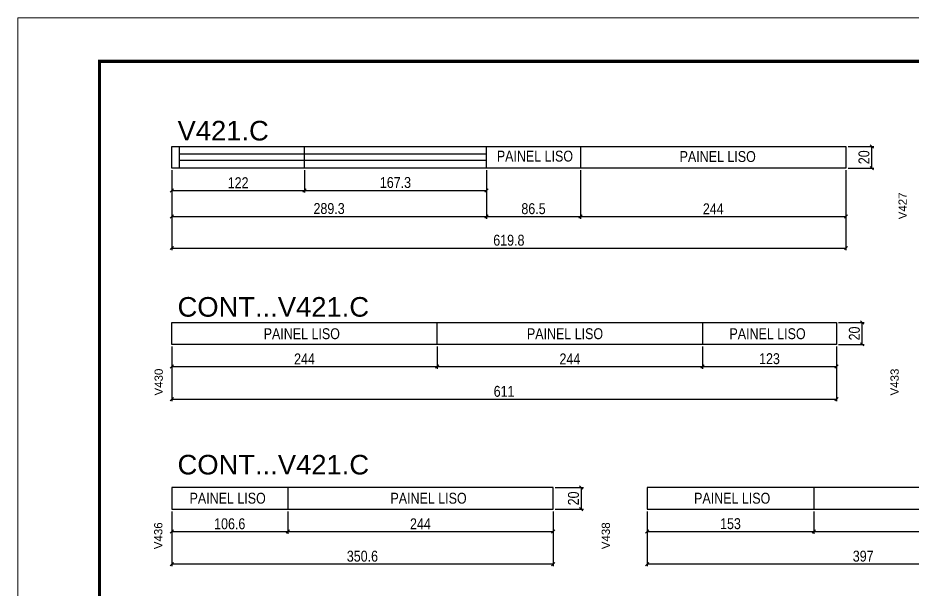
# Model space of a CAD drawing. Extents: x -3394 to 16474, y 3662 to 14397.
# Drawn here: x 4272 to 5094, y 11574 to 12099 of the extents above; entities that cross this region are included whole.
import ezdxf

# ---------------------------------------------------------------- set-up
doc = ezdxf.new("R2010")
doc.units = 0
doc.linetypes.add('DASHED', pattern=[0.75, 0.5, -0.25])
doc.layers.get('0').update_dxf_attribs({"linetype": 'CONTINUOUS'})
doc.layers.get('Defpoints').update_dxf_attribs({"linetype": 'CONTINUOUS'})
for name, color, linetype in [('COTA', 241, 'CONTINUOUS'), ('NOMENCLATURA', 7, 'CONTINUOUS'), ('Painéis', 200, 'CONTINUOUS'), ('SARR_2.2x7', 40, 'CONTINUOUS')]:
    doc.layers.add(name, color=color, linetype=linetype)
doc.layers.add('Folhas', color=255, linetype='CONTINUOUS', lineweight=9)
doc.layers.add('SARRAFO DE PRESSAO', color=251, linetype='DASHED', lineweight=9)
doc.styles.add('ARIAL', font='arial.ttf')
doc.styles.add('COTA TECNICA', font='techl___.ttf', dxfattribs={"height": 10})
doc.dimstyles.new('PAINEL', dxfattribs={"dimtxt": 10, "dimasz": 3, "dimexe": 3, "dimexo": 3, "dimgap": 3, "dimtad": 1, "dimdec": 1, "dimzin": 12, "dimdsep": 46, "dimtxsty": 'COTA TECNICA', "dimblk1": 'OBLIQUE', "dimblk2": 'OBLIQUE', "dimsah": 1, "dimcen": 0.9, "dimclrd": 4, "dimclre": 4, "dimclrt": 240, "dimadec": 1, "dimazin": 3, "dimtfac": 1, "dimtdec": 1, "dimtmove": 0, "dimatfit": 3, "dimfxl": 1, "dimtolj": 1, "dimtzin": 12, "dimarcsym": 0})

# ---------------------------------------------------------------- blocks, each defined once
blk = doc.blocks.new('9999999999')
at = {"layer": 'Folhas'}
blk.add_lwpolyline([(98138.98, 34190.21), (99623.98, 34190.21), (99623.98, 35240.21), (98138.98, 35240.21)], close=True, dxfattribs=at)
at = {"layer": 'Folhas', "color": 30, "const_width": 3}
blk.add_lwpolyline([(98213.98, 34230.21), (99583.98, 34230.21), (99583.98, 35200.21), (98213.98, 35200.21)], close=True, dxfattribs=at)
blk = doc.blocks.new('_Oblique')
at = {"color": 0, "linetype": 'ByBlock', "lineweight": -2}
blk.add_line((-0.5, -0.5), (0.5, 0.5), dxfattribs=at)
blk = doc.blocks.new('*D312')
at = {"layer": 'COTA', "color": 4, "linetype": 'Continuous', "lineweight": -2, "transparency": 16777216}
for p, q in [((4413.66, 11959.31), (4413.66, 11938.84)), ((4535.66, 11959.31), (4535.66, 11938.84)), ((4413.66, 11940.84), (4535.66, 11940.84))]:
    blk.add_line(p, q, dxfattribs=at)
at = {"layer": 'Defpoints', "color": 0, "linetype": 'Continuous', "transparency": 16777216}
for p in [(4413.66, 11961.31), (4535.66, 11961.31), (4535.66, 11940.84)]:
    blk.add_point(p, dxfattribs=at)
at = {"layer": 'COTA', "color": 4, "linetype": 'Continuous', "lineweight": -2, "transparency": 16777216, "xscale": 3, "yscale": 3, "zscale": 3, "rotation": 180}
blk.add_blockref('_Oblique', (4413.66, 11940.84), dxfattribs=at)
at = {"layer": 'COTA', "color": 4, "linetype": 'Continuous', "lineweight": -2, "transparency": 16777216, "xscale": 3, "yscale": 3, "zscale": 3}
blk.add_blockref('_Oblique', (4535.66, 11940.84), dxfattribs=at)
at = {"layer": 'COTA', "color": 240, "linetype": 'Continuous', "transparency": 16777216, "insert": (4474.66, 11947.9), "char_height": 10, "attachment_point": 5, "style": 'COTA TECNICA'}
blk.add_mtext('\\A1;122', dxfattribs=at)
blk = doc.blocks.new('*D313')
at = {"layer": 'COTA', "color": 4, "linetype": 'Continuous', "lineweight": -2, "transparency": 16777216}
for p, q in [((4789.46, 11959.31), (4789.46, 11914.86)), ((5033.46, 11959.31), (5033.46, 11914.86)), ((4789.46, 11916.86), (5033.46, 11916.86))]:
    blk.add_line(p, q, dxfattribs=at)
at = {"layer": 'Defpoints', "color": 0, "linetype": 'Continuous', "transparency": 16777216}
for p in [(4789.46, 11961.31), (5033.46, 11961.31), (5033.46, 11916.86)]:
    blk.add_point(p, dxfattribs=at)
at = {"layer": 'COTA', "color": 4, "linetype": 'Continuous', "lineweight": -2, "transparency": 16777216, "xscale": 3, "yscale": 3, "zscale": 3, "rotation": 180}
blk.add_blockref('_Oblique', (4789.46, 11916.86), dxfattribs=at)
at = {"layer": 'COTA', "color": 4, "linetype": 'Continuous', "lineweight": -2, "transparency": 16777216, "xscale": 3, "yscale": 3, "zscale": 3}
blk.add_blockref('_Oblique', (5033.46, 11916.86), dxfattribs=at)
at = {"layer": 'COTA', "color": 240, "linetype": 'Continuous', "transparency": 16777216, "insert": (4911.46, 11923.94), "char_height": 10, "attachment_point": 5, "style": 'COTA TECNICA'}
blk.add_mtext('\\A1;244', dxfattribs=at)
blk = doc.blocks.new('*D314')
at = {"layer": 'COTA', "color": 4, "linetype": 'Continuous', "lineweight": -2, "transparency": 16777216}
for p, q in [((5035.46, 11981.31), (5059.14, 11981.31)), ((5057.14, 11961.31), (5057.14, 11981.31)), ((5035.46, 11961.31), (5059.14, 11961.31))]:
    blk.add_line(p, q, dxfattribs=at)
at = {"layer": 'Defpoints', "color": 0, "linetype": 'Continuous', "transparency": 16777216}
for p in [(5033.46, 11981.31), (5057.14, 11981.31), (5033.46, 11961.31)]:
    blk.add_point(p, dxfattribs=at)
at = {"layer": 'COTA', "color": 4, "linetype": 'Continuous', "lineweight": -2, "transparency": 16777216, "xscale": 3, "yscale": 3, "zscale": 3}
for p, rotation in [((5057.14, 11981.31), 90), ((5057.14, 11961.31), 270)]:
    blk.add_blockref('_Oblique', p, dxfattribs=dict(at, rotation=rotation))
at = {"layer": 'COTA', "color": 240, "linetype": 'Continuous', "transparency": 16777216, "insert": (5050.04, 11971.31), "char_height": 10, "attachment_point": 5, "rotation": 90, "style": 'COTA TECNICA'}
blk.add_mtext('\\A1;20', dxfattribs=at)
blk = doc.blocks.new('*D315')
at = {"layer": 'COTA', "color": 4, "linetype": 'Continuous', "lineweight": -2, "transparency": 16777216}
for p, q in [((4702.96, 11959.31), (4702.96, 11914.86)), ((4789.46, 11959.31), (4789.46, 11914.86)), ((4702.96, 11916.86), (4789.46, 11916.86))]:
    blk.add_line(p, q, dxfattribs=at)
at = {"layer": 'Defpoints', "color": 0, "linetype": 'Continuous', "transparency": 16777216}
for p in [(4702.96, 11961.31), (4789.46, 11961.31), (4789.46, 11916.86)]:
    blk.add_point(p, dxfattribs=at)
at = {"layer": 'COTA', "color": 4, "linetype": 'Continuous', "lineweight": -2, "transparency": 16777216, "xscale": 3, "yscale": 3, "zscale": 3, "rotation": 180}
blk.add_blockref('_Oblique', (4702.96, 11916.86), dxfattribs=at)
at = {"layer": 'COTA', "color": 4, "linetype": 'Continuous', "lineweight": -2, "transparency": 16777216, "xscale": 3, "yscale": 3, "zscale": 3}
blk.add_blockref('_Oblique', (4789.46, 11916.86), dxfattribs=at)
at = {"layer": 'COTA', "color": 240, "linetype": 'Continuous', "transparency": 16777216, "insert": (4746.21, 11924), "char_height": 10, "attachment_point": 5, "style": 'COTA TECNICA'}
blk.add_mtext('\\A1;86.5', dxfattribs=at)
blk = doc.blocks.new('*D316')
at = {"layer": 'COTA', "color": 4, "linetype": 'Continuous', "lineweight": -2, "transparency": 16777216}
for p, q in [((4413.66, 11959.31), (4413.66, 11885.88)), ((5033.46, 11959.31), (5033.46, 11885.88)), ((4413.66, 11887.88), (5033.46, 11887.88))]:
    blk.add_line(p, q, dxfattribs=at)
at = {"layer": 'Defpoints', "color": 0, "linetype": 'Continuous', "transparency": 16777216}
for p in [(4413.66, 11961.31), (5033.46, 11961.31), (5033.46, 11887.88)]:
    blk.add_point(p, dxfattribs=at)
at = {"layer": 'COTA', "color": 4, "linetype": 'Continuous', "lineweight": -2, "transparency": 16777216, "xscale": 3, "yscale": 3, "zscale": 3, "rotation": 180}
blk.add_blockref('_Oblique', (4413.66, 11887.88), dxfattribs=at)
at = {"layer": 'COTA', "color": 4, "linetype": 'Continuous', "lineweight": -2, "transparency": 16777216, "xscale": 3, "yscale": 3, "zscale": 3}
blk.add_blockref('_Oblique', (5033.46, 11887.88), dxfattribs=at)
at = {"layer": 'COTA', "color": 240, "linetype": 'Continuous', "transparency": 16777216, "insert": (4723.56, 11895.01), "char_height": 10, "attachment_point": 5, "style": 'COTA TECNICA'}
blk.add_mtext('\\A1;619.8', dxfattribs=at)
blk = doc.blocks.new('*D319')
at = {"layer": 'COTA', "color": 4, "linetype": 'Continuous', "lineweight": -2, "transparency": 16777216}
for p, q in [((4535.66, 11959.31), (4535.66, 11938.84)), ((4702.96, 11959.31), (4702.96, 11938.84)), ((4535.66, 11940.84), (4702.96, 11940.84))]:
    blk.add_line(p, q, dxfattribs=at)
at = {"layer": 'Defpoints', "color": 0, "linetype": 'Continuous', "transparency": 16777216}
for p in [(4535.66, 11961.31), (4702.96, 11961.31), (4702.96, 11940.84)]:
    blk.add_point(p, dxfattribs=at)
at = {"layer": 'COTA', "color": 4, "linetype": 'Continuous', "lineweight": -2, "transparency": 16777216, "xscale": 3, "yscale": 3, "zscale": 3, "rotation": 180}
blk.add_blockref('_Oblique', (4535.66, 11940.84), dxfattribs=at)
at = {"layer": 'COTA', "color": 4, "linetype": 'Continuous', "lineweight": -2, "transparency": 16777216, "xscale": 3, "yscale": 3, "zscale": 3}
blk.add_blockref('_Oblique', (4702.96, 11940.84), dxfattribs=at)
at = {"layer": 'COTA', "color": 240, "linetype": 'Continuous', "transparency": 16777216, "insert": (4619.31, 11948.06), "char_height": 10, "attachment_point": 5, "style": 'COTA TECNICA'}
blk.add_mtext('\\A1;167.3', dxfattribs=at)
blk = doc.blocks.new('*D320')
at = {"layer": 'COTA', "color": 4, "linetype": 'Continuous', "lineweight": -2, "transparency": 16777216}
for p, q in [((4413.66, 11959.31), (4413.66, 11914.86)), ((4702.96, 11959.31), (4702.96, 11914.86)), ((4413.66, 11916.86), (4702.96, 11916.86))]:
    blk.add_line(p, q, dxfattribs=at)
at = {"layer": 'Defpoints', "color": 0, "linetype": 'Continuous', "transparency": 16777216}
for p in [(4413.66, 11961.31), (4702.96, 11961.31), (4702.96, 11916.86)]:
    blk.add_point(p, dxfattribs=at)
at = {"layer": 'COTA', "color": 4, "linetype": 'Continuous', "lineweight": -2, "transparency": 16777216, "xscale": 3, "yscale": 3, "zscale": 3, "rotation": 180}
blk.add_blockref('_Oblique', (4413.66, 11916.86), dxfattribs=at)
at = {"layer": 'COTA', "color": 4, "linetype": 'Continuous', "lineweight": -2, "transparency": 16777216, "xscale": 3, "yscale": 3, "zscale": 3}
blk.add_blockref('_Oblique', (4702.96, 11916.86), dxfattribs=at)
at = {"layer": 'COTA', "color": 240, "linetype": 'Continuous', "transparency": 16777216, "insert": (4558.31, 11924.11), "char_height": 10, "attachment_point": 5, "style": 'COTA TECNICA'}
blk.add_mtext('\\A1;289.3', dxfattribs=at)
blk = doc.blocks.new('*D323')
at = {"layer": 'COTA', "color": 4, "linetype": 'Continuous', "lineweight": -2, "transparency": 16777216}
for p, q in [((4413.66, 11797.36), (4413.66, 11776.89)), ((4657.66, 11797.36), (4657.66, 11776.89)), ((4413.66, 11778.89), (4657.66, 11778.89))]:
    blk.add_line(p, q, dxfattribs=at)
at = {"layer": 'Defpoints', "color": 0, "linetype": 'Continuous', "transparency": 16777216}
for p in [(4413.66, 11799.36), (4657.66, 11799.36), (4657.66, 11778.89)]:
    blk.add_point(p, dxfattribs=at)
at = {"layer": 'COTA', "color": 4, "linetype": 'Continuous', "lineweight": -2, "transparency": 16777216, "xscale": 3, "yscale": 3, "zscale": 3, "rotation": 180}
blk.add_blockref('_Oblique', (4413.66, 11778.89), dxfattribs=at)
at = {"layer": 'COTA', "color": 4, "linetype": 'Continuous', "lineweight": -2, "transparency": 16777216, "xscale": 3, "yscale": 3, "zscale": 3}
blk.add_blockref('_Oblique', (4657.66, 11778.89), dxfattribs=at)
at = {"layer": 'COTA', "color": 240, "linetype": 'Continuous', "transparency": 16777216, "insert": (4535.66, 11785.96), "char_height": 10, "attachment_point": 5, "style": 'COTA TECNICA'}
blk.add_mtext('\\A1;244', dxfattribs=at)
blk = doc.blocks.new('*D324')
at = {"layer": 'COTA', "color": 4, "linetype": 'Continuous', "lineweight": -2, "transparency": 16777216}
for p, q in [((4901.66, 11797.36), (4901.66, 11776.89)), ((5024.66, 11797.36), (5024.66, 11776.89)), ((4901.66, 11778.89), (5024.66, 11778.89))]:
    blk.add_line(p, q, dxfattribs=at)
at = {"layer": 'Defpoints', "color": 0, "linetype": 'Continuous', "transparency": 16777216}
for p in [(4901.66, 11799.36), (5024.66, 11799.36), (5024.66, 11778.89)]:
    blk.add_point(p, dxfattribs=at)
at = {"layer": 'COTA', "color": 4, "linetype": 'Continuous', "lineweight": -2, "transparency": 16777216, "xscale": 3, "yscale": 3, "zscale": 3, "rotation": 180}
blk.add_blockref('_Oblique', (4901.66, 11778.89), dxfattribs=at)
at = {"layer": 'COTA', "color": 4, "linetype": 'Continuous', "lineweight": -2, "transparency": 16777216, "xscale": 3, "yscale": 3, "zscale": 3}
blk.add_blockref('_Oblique', (5024.66, 11778.89), dxfattribs=at)
at = {"layer": 'COTA', "color": 240, "linetype": 'Continuous', "transparency": 16777216, "insert": (4963.16, 11786.11), "char_height": 10, "attachment_point": 5, "style": 'COTA TECNICA'}
blk.add_mtext('\\A1;123', dxfattribs=at)
blk = doc.blocks.new('*D325')
at = {"layer": 'COTA', "color": 4, "linetype": 'Continuous', "lineweight": -2, "transparency": 16777216}
for p, q in [((5026.66, 11819.36), (5050.34, 11819.36)), ((5048.34, 11799.36), (5048.34, 11819.36)), ((5026.66, 11799.36), (5050.34, 11799.36))]:
    blk.add_line(p, q, dxfattribs=at)
at = {"layer": 'Defpoints', "color": 0, "linetype": 'Continuous', "transparency": 16777216}
for p in [(5024.66, 11819.36), (5048.34, 11819.36), (5024.66, 11799.36)]:
    blk.add_point(p, dxfattribs=at)
at = {"layer": 'COTA', "color": 4, "linetype": 'Continuous', "lineweight": -2, "transparency": 16777216, "xscale": 3, "yscale": 3, "zscale": 3}
for p, rotation in [((5048.34, 11819.36), 90), ((5048.34, 11799.36), 270)]:
    blk.add_blockref('_Oblique', p, dxfattribs=dict(at, rotation=rotation))
at = {"layer": 'COTA', "color": 240, "linetype": 'Continuous', "transparency": 16777216, "insert": (5041.24, 11809.36), "char_height": 10, "attachment_point": 5, "rotation": 90, "style": 'COTA TECNICA'}
blk.add_mtext('\\A1;20', dxfattribs=at)
blk = doc.blocks.new('*D326')
at = {"layer": 'COTA', "color": 4, "linetype": 'Continuous', "lineweight": -2, "transparency": 16777216}
for p, q in [((4657.66, 11797.36), (4657.66, 11776.89)), ((4901.66, 11797.36), (4901.66, 11776.89)), ((4657.66, 11778.89), (4901.66, 11778.89))]:
    blk.add_line(p, q, dxfattribs=at)
at = {"layer": 'Defpoints', "color": 0, "linetype": 'Continuous', "transparency": 16777216}
for p in [(4657.66, 11799.36), (4901.66, 11799.36), (4901.66, 11778.89)]:
    blk.add_point(p, dxfattribs=at)
at = {"layer": 'COTA', "color": 4, "linetype": 'Continuous', "lineweight": -2, "transparency": 16777216, "xscale": 3, "yscale": 3, "zscale": 3, "rotation": 180}
blk.add_blockref('_Oblique', (4657.66, 11778.89), dxfattribs=at)
at = {"layer": 'COTA', "color": 4, "linetype": 'Continuous', "lineweight": -2, "transparency": 16777216, "xscale": 3, "yscale": 3, "zscale": 3}
blk.add_blockref('_Oblique', (4901.66, 11778.89), dxfattribs=at)
at = {"layer": 'COTA', "color": 240, "linetype": 'Continuous', "transparency": 16777216, "insert": (4779.66, 11785.96), "char_height": 10, "attachment_point": 5, "style": 'COTA TECNICA'}
blk.add_mtext('\\A1;244', dxfattribs=at)
blk = doc.blocks.new('*D327')
at = {"layer": 'COTA', "color": 4, "linetype": 'Continuous', "lineweight": -2, "transparency": 16777216}
for p, q in [((4413.66, 11797.36), (4413.66, 11746.99)), ((5024.66, 11797.36), (5024.66, 11746.99)), ((4413.66, 11748.99), (5024.66, 11748.99))]:
    blk.add_line(p, q, dxfattribs=at)
at = {"layer": 'Defpoints', "color": 0, "linetype": 'Continuous', "transparency": 16777216}
for p in [(4413.66, 11799.36), (5024.66, 11799.36), (5024.66, 11748.99)]:
    blk.add_point(p, dxfattribs=at)
at = {"layer": 'COTA', "color": 4, "linetype": 'Continuous', "lineweight": -2, "transparency": 16777216, "xscale": 3, "yscale": 3, "zscale": 3, "rotation": 180}
blk.add_blockref('_Oblique', (4413.66, 11748.99), dxfattribs=at)
at = {"layer": 'COTA', "color": 4, "linetype": 'Continuous', "lineweight": -2, "transparency": 16777216, "xscale": 3, "yscale": 3, "zscale": 3}
blk.add_blockref('_Oblique', (5024.66, 11748.99), dxfattribs=at)
at = {"layer": 'COTA', "color": 240, "linetype": 'Continuous', "transparency": 16777216, "insert": (4719.16, 11756.1), "char_height": 10, "attachment_point": 5, "style": 'COTA TECNICA'}
blk.add_mtext('\\A1;611', dxfattribs=at)
blk = doc.blocks.new('*D334')
at = {"layer": 'COTA', "color": 4, "linetype": 'Continuous', "lineweight": -2, "transparency": 16777216}
for p, q in [((4766.22, 11667.76), (4792.09, 11667.76)), ((4790.09, 11667.76), (4790.09, 11647.76)), ((4766.22, 11647.76), (4792.09, 11647.76))]:
    blk.add_line(p, q, dxfattribs=at)
at = {"layer": 'Defpoints', "color": 0, "linetype": 'Continuous', "transparency": 16777216}
for p in [(4764.22, 11667.76), (4764.22, 11647.76), (4790.09, 11647.76)]:
    blk.add_point(p, dxfattribs=at)
at = {"layer": 'COTA', "color": 4, "linetype": 'Continuous', "lineweight": -2, "transparency": 16777216, "xscale": 3, "yscale": 3, "zscale": 3}
for p, rotation in [((4790.09, 11667.76), 90), ((4790.09, 11647.76), 270)]:
    blk.add_blockref('_Oblique', p, dxfattribs=dict(at, rotation=rotation))
at = {"layer": 'COTA', "color": 240, "linetype": 'Continuous', "transparency": 16777216, "insert": (4782.99, 11657.76), "char_height": 10, "attachment_point": 5, "rotation": 90, "style": 'COTA TECNICA'}
blk.add_mtext('\\A1;20', dxfattribs=at)
blk = doc.blocks.new('*D335')
at = {"layer": 'COTA', "color": 4, "linetype": 'Continuous', "lineweight": -2, "transparency": 16777216}
for p, q in [((4413.66, 11645.76), (4413.66, 11595.39)), ((4764.22, 11645.76), (4764.22, 11595.39)), ((4764.22, 11597.39), (4413.66, 11597.39))]:
    blk.add_line(p, q, dxfattribs=at)
at = {"layer": 'Defpoints', "color": 0, "linetype": 'Continuous', "transparency": 16777216}
for p in [(4413.66, 11647.76), (4764.22, 11647.76), (4413.66, 11597.39)]:
    blk.add_point(p, dxfattribs=at)
at = {"layer": 'COTA', "color": 4, "linetype": 'Continuous', "lineweight": -2, "transparency": 16777216, "xscale": 3, "yscale": 3, "zscale": 3, "rotation": 180}
blk.add_blockref('_Oblique', (4413.66, 11597.39), dxfattribs=at)
at = {"layer": 'COTA', "color": 4, "linetype": 'Continuous', "lineweight": -2, "transparency": 16777216, "xscale": 3, "yscale": 3, "zscale": 3}
blk.add_blockref('_Oblique', (4764.22, 11597.39), dxfattribs=at)
at = {"layer": 'COTA', "color": 240, "linetype": 'Continuous', "transparency": 16777216, "insert": (4588.94, 11604.61), "char_height": 10, "attachment_point": 5, "style": 'COTA TECNICA'}
blk.add_mtext('\\A1;350.6', dxfattribs=at)
blk = doc.blocks.new('*D332')
at = {"layer": 'COTA', "color": 4, "linetype": 'Continuous', "lineweight": -2, "transparency": 16777216}
for p, q in [((4413.66, 11645.76), (4413.66, 11625.29)), ((4520.26, 11645.76), (4520.26, 11625.29)), ((4413.66, 11627.29), (4520.26, 11627.29))]:
    blk.add_line(p, q, dxfattribs=at)
at = {"layer": 'Defpoints', "color": 0, "linetype": 'Continuous', "transparency": 16777216}
for p in [(4413.66, 11647.76), (4520.26, 11647.76), (4520.26, 11627.29)]:
    blk.add_point(p, dxfattribs=at)
at = {"layer": 'COTA', "color": 4, "linetype": 'Continuous', "lineweight": -2, "transparency": 16777216, "xscale": 3, "yscale": 3, "zscale": 3, "rotation": 180}
blk.add_blockref('_Oblique', (4413.66, 11627.29), dxfattribs=at)
at = {"layer": 'COTA', "color": 4, "linetype": 'Continuous', "lineweight": -2, "transparency": 16777216, "xscale": 3, "yscale": 3, "zscale": 3}
blk.add_blockref('_Oblique', (4520.26, 11627.29), dxfattribs=at)
at = {"layer": 'COTA', "color": 240, "linetype": 'Continuous', "transparency": 16777216, "insert": (4466.96, 11634.39), "char_height": 10, "attachment_point": 5, "style": 'COTA TECNICA'}
blk.add_mtext('\\A1;106.6', dxfattribs=at)
blk = doc.blocks.new('*D333')
at = {"layer": 'COTA', "color": 4, "linetype": 'Continuous', "lineweight": -2, "transparency": 16777216}
for p, q in [((4520.26, 11645.76), (4520.26, 11625.29)), ((4764.22, 11645.76), (4764.22, 11625.29)), ((4520.26, 11627.29), (4764.22, 11627.29))]:
    blk.add_line(p, q, dxfattribs=at)
at = {"layer": 'Defpoints', "color": 0, "linetype": 'Continuous', "transparency": 16777216}
for p in [(4520.26, 11647.76), (4764.22, 11647.76), (4764.22, 11627.29)]:
    blk.add_point(p, dxfattribs=at)
at = {"layer": 'COTA', "color": 4, "linetype": 'Continuous', "lineweight": -2, "transparency": 16777216, "xscale": 3, "yscale": 3, "zscale": 3, "rotation": 180}
blk.add_blockref('_Oblique', (4520.26, 11627.29), dxfattribs=at)
at = {"layer": 'COTA', "color": 4, "linetype": 'Continuous', "lineweight": -2, "transparency": 16777216, "xscale": 3, "yscale": 3, "zscale": 3}
blk.add_blockref('_Oblique', (4764.22, 11627.29), dxfattribs=at)
at = {"layer": 'COTA', "color": 240, "linetype": 'Continuous', "transparency": 16777216, "insert": (4642.24, 11634.36), "char_height": 10, "attachment_point": 5, "style": 'COTA TECNICA'}
blk.add_mtext('\\A1;244', dxfattribs=at)
blk = doc.blocks.new('*D337')
at = {"layer": 'COTA', "color": 4, "linetype": 'Continuous', "lineweight": -2, "transparency": 16777216}
for p, q in [((4850.81, 11645.76), (4850.81, 11595.39)), ((5247.78, 11645.76), (5247.78, 11595.39)), ((5247.78, 11597.39), (4850.81, 11597.39))]:
    blk.add_line(p, q, dxfattribs=at)
at = {"layer": 'Defpoints', "color": 0, "linetype": 'Continuous', "transparency": 16777216}
for p in [(4850.81, 11647.76), (5247.78, 11647.76), (4850.81, 11597.39)]:
    blk.add_point(p, dxfattribs=at)
at = {"layer": 'COTA', "color": 4, "linetype": 'Continuous', "lineweight": -2, "transparency": 16777216, "xscale": 3, "yscale": 3, "zscale": 3, "rotation": 180}
blk.add_blockref('_Oblique', (4850.81, 11597.39), dxfattribs=at)
at = {"layer": 'COTA', "color": 4, "linetype": 'Continuous', "lineweight": -2, "transparency": 16777216, "xscale": 3, "yscale": 3, "zscale": 3}
blk.add_blockref('_Oblique', (5247.78, 11597.39), dxfattribs=at)
at = {"layer": 'COTA', "color": 240, "linetype": 'Continuous', "transparency": 16777216, "insert": (5049.3, 11604.64), "char_height": 10, "attachment_point": 5, "style": 'COTA TECNICA'}
blk.add_mtext('\\A1;397', dxfattribs=at)
blk = doc.blocks.new('*D338')
at = {"layer": 'COTA', "color": 4, "linetype": 'Continuous', "lineweight": -2, "transparency": 16777216}
for p, q in [((4850.81, 11645.76), (4850.81, 11625.29)), ((5003.81, 11645.76), (5003.81, 11625.29)), ((4850.81, 11627.29), (5003.81, 11627.29))]:
    blk.add_line(p, q, dxfattribs=at)
at = {"layer": 'Defpoints', "color": 0, "linetype": 'Continuous', "transparency": 16777216}
for p in [(4850.81, 11647.76), (5003.81, 11647.76), (5003.81, 11627.29)]:
    blk.add_point(p, dxfattribs=at)
at = {"layer": 'COTA', "color": 4, "linetype": 'Continuous', "lineweight": -2, "transparency": 16777216, "xscale": 3, "yscale": 3, "zscale": 3, "rotation": 180}
blk.add_blockref('_Oblique', (4850.81, 11627.29), dxfattribs=at)
at = {"layer": 'COTA', "color": 4, "linetype": 'Continuous', "lineweight": -2, "transparency": 16777216, "xscale": 3, "yscale": 3, "zscale": 3}
blk.add_blockref('_Oblique', (5003.81, 11627.29), dxfattribs=at)
at = {"layer": 'COTA', "color": 240, "linetype": 'Continuous', "transparency": 16777216, "insert": (4927.31, 11634.5), "char_height": 10, "attachment_point": 5, "style": 'COTA TECNICA'}
blk.add_mtext('\\A1;153', dxfattribs=at)
blk = doc.blocks.new('*D339')
at = {"layer": 'COTA', "color": 4, "linetype": 'Continuous', "lineweight": -2, "transparency": 16777216}
for p, q in [((5003.81, 11645.76), (5003.81, 11625.29)), ((5247.78, 11645.76), (5247.78, 11625.29)), ((5003.81, 11627.29), (5247.78, 11627.29))]:
    blk.add_line(p, q, dxfattribs=at)
at = {"layer": 'Defpoints', "color": 0, "linetype": 'Continuous', "transparency": 16777216}
for p in [(5003.81, 11647.76), (5247.78, 11647.76), (5247.78, 11627.29)]:
    blk.add_point(p, dxfattribs=at)
at = {"layer": 'COTA', "color": 4, "linetype": 'Continuous', "lineweight": -2, "transparency": 16777216, "xscale": 3, "yscale": 3, "zscale": 3, "rotation": 180}
blk.add_blockref('_Oblique', (5003.81, 11627.29), dxfattribs=at)
at = {"layer": 'COTA', "color": 4, "linetype": 'Continuous', "lineweight": -2, "transparency": 16777216, "xscale": 3, "yscale": 3, "zscale": 3}
blk.add_blockref('_Oblique', (5247.78, 11627.29), dxfattribs=at)
at = {"layer": 'COTA', "color": 240, "linetype": 'Continuous', "transparency": 16777216, "insert": (5125.8, 11634.36), "char_height": 10, "attachment_point": 5, "style": 'COTA TECNICA'}
blk.add_mtext('\\A1;244', dxfattribs=at)

msp = doc.modelspace()

# ---------------------------------------------------------------- linework, layer by layer
at = {"layer": 'Painéis', "linetype": 'Continuous'}
for p, q in [((4413.66, 11981.31), (5033.46, 11981.31)), ((4413.66, 11961.31), (4413.66, 11981.31)), ((4535.66, 11961.31), (4535.66, 11981.31)), ((4702.96, 11961.31), (4702.96, 11981.31)), ((4789.46, 11981.31), (4789.46, 11961.31)), ((4789.46, 11981.31), (4789.46, 11961.31)), ((5033.46, 11981.31), (5033.46, 11961.31)), ((5033.46, 11961.31), (4413.66, 11961.31)), ((4413.66, 11819.36), (5024.66, 11819.36)), ((4413.66, 11799.36), (4413.66, 11819.36)), ((4657.66, 11799.36), (4657.66, 11819.36)), ((4901.66, 11819.36), (4901.66, 11799.36)), ((4901.66, 11819.36), (4901.66, 11799.36)), ((5024.66, 11819.36), (5024.66, 11799.36)), ((5024.66, 11799.36), (4413.66, 11799.36)), ((4764.22, 11667.76), (4413.66, 11667.76)), ((4413.66, 11667.76), (4413.66, 11647.76)), ((4520.26, 11667.76), (4520.26, 11647.76)), ((4764.22, 11647.76), (4764.22, 11667.76)), ((5247.78, 11667.76), (4850.81, 11667.76)), ((4850.81, 11667.76), (4850.81, 11647.76)), ((5003.81, 11667.76), (5003.81, 11647.76)), ((4413.66, 11647.76), (4764.22, 11647.76)), ((4850.81, 11647.76), (5247.78, 11647.76))]:
    msp.add_line(p, q, dxfattribs=at)
at = {"layer": 'SARR_2.2x7', "ltscale": 25}
for p, q in [((4420.66, 11961.31), (4420.66, 11981.31)), ((4420.66, 11974.31), (4702.96, 11974.31)), ((4702.96, 11968.31), (4420.66, 11968.31))]:
    msp.add_line(p, q, dxfattribs=at)

# ---------------------------------------------------------------- block references
at = {"layer": 'SARRAFO DE PRESSAO', "color": 6, "linetype": 'ByBlock'}
msp.add_blockref('9999999999', (-93866.77, -23140.8), dxfattribs=at)

# ---------------------------------------------------------------- texts
at = {"layer": 'COTA', "color": 240, "linetype": 'Continuous', "char_height": 10, "attachment_point": 5, "style": 'COTA TECNICA'}
for insert in [(4747.53, 11972.3), (4915.54, 11971.89), (4533.22, 11809.05), (4775.17, 11809.05), (4961.37, 11809.05), (4465.06, 11657.88), (4649.73, 11657.88), (4928.86, 11657.88)]:
    msp.add_mtext('\\A1;PAINEL LISO', dxfattribs=dict(at, insert=insert))
at = {"layer": 'NOMENCLATURA', "linetype": 'Continuous', "style": 'ARIAL'}
for s, p in [('V421.C', (4419.01, 11986.75)), ('CONT...V421.C', (4419.01, 11824.8)), ('CONT...V421.C', (4419.01, 11679.77))]:
    msp.add_text(s, height=18, dxfattribs=at).set_placement(p)
for s, p in [('V427', (5089.33, 11914.29)), ('V430', (4405.42, 11752.35)), ('V433', (5081.95, 11752.35)), ('V436', (4405.03, 11611.08)), ('V438', (4816.45, 11611.08))]:
    msp.add_text(s, height=7.567, rotation=90, dxfattribs=at).set_placement(p)

# ---------------------------------------------------------------- dimensions: what is measured, and where the dimension line sits
at = {"layer": 'COTA', "linetype": 'Continuous'}
for base, p1, p2, picture, middle in [((5057.14, 11981.31), (5033.46, 11961.31), (5033.46, 11981.31), '*D314', (5050.04, 11971.31)), ((5048.34, 11819.36), (5024.66, 11799.36), (5024.66, 11819.36), '*D325', (5041.24, 11809.36)), ((4790.09, 11647.76), (4764.22, 11667.76), (4764.22, 11647.76), '*D334', (4782.99, 11657.76))]:
    dim = msp.add_linear_dim(base=base, p1=p1, p2=p2, angle=90, dimstyle='PAINEL', override={"dimexe": 2, "dimexo": 2, "dimgap": 2, "dimadec": 8, "dimtix": 1, "dimatfit": 2, "dimldrblk": 'Oblique'}, dxfattribs=at)
    dim.commit()
    dim.dimension.update_dxf_attribs({"geometry": picture, "text_midpoint": middle})
for base, p1, p2, override, picture, middle in [((4535.66, 11940.84), (4413.66, 11961.31), (4535.66, 11961.31), {"dimexe": 2, "dimexo": 2, "dimgap": 2, "dimadec": 8, "dimtix": 1, "dimatfit": 2, "dimldrblk": 'Oblique'}, '*D312', (4474.66, 11947.9)), ((5033.46, 11887.88), (4413.66, 11961.31), (5033.46, 11961.31), {"dimexe": 2, "dimexo": 2, "dimgap": 2, "dimadec": 8, "dimtix": 1, "dimatfit": 2, "dimldrblk": 'Oblique'}, '*D316', (4723.56, 11895.01)), ((4702.96, 11916.86), (4413.66, 11961.31), (4702.96, 11961.31), {"dimexe": 2, "dimexo": 2, "dimgap": 2, "dimadec": 8, "dimtix": 1, "dimatfit": 2, "dimldrblk": 'Oblique'}, '*D320', (4558.31, 11924.11)), ((4702.96, 11940.84), (4535.66, 11961.31), (4702.96, 11961.31), {"dimexe": 2, "dimexo": 2, "dimgap": 2, "dimadec": 8, "dimtix": 1, "dimtmove": 1, "dimatfit": 2, "dimldrblk": 'Oblique'}, '*D319', (4619.31, 11948.06)), ((4789.46, 11916.86), (4702.96, 11961.31), (4789.46, 11961.31), {"dimexe": 2, "dimexo": 2, "dimgap": 2, "dimadec": 8, "dimtix": 1, "dimatfit": 2, "dimldrblk": 'Oblique'}, '*D315', (4746.21, 11924)), ((5033.46, 11916.86), (4789.46, 11961.31), (5033.46, 11961.31), {"dimexe": 2, "dimexo": 2, "dimgap": 2, "dimadec": 8, "dimtix": 1, "dimatfit": 2, "dimldrblk": 'Oblique'}, '*D313', (4911.46, 11923.94)), ((4657.66, 11778.89), (4413.66, 11799.36), (4657.66, 11799.36), {"dimexe": 2, "dimexo": 2, "dimgap": 2, "dimadec": 8, "dimtix": 1, "dimatfit": 2, "dimldrblk": 'Oblique'}, '*D323', (4535.66, 11785.96)), ((5024.66, 11748.99), (4413.66, 11799.36), (5024.66, 11799.36), {"dimexe": 2, "dimexo": 2, "dimgap": 2, "dimadec": 8, "dimtix": 1, "dimatfit": 2, "dimldrblk": 'Oblique'}, '*D327', (4719.16, 11756.1)), ((4901.66, 11778.89), (4657.66, 11799.36), (4901.66, 11799.36), {"dimexe": 2, "dimexo": 2, "dimgap": 2, "dimadec": 8, "dimtix": 1, "dimatfit": 2, "dimldrblk": 'Oblique'}, '*D326', (4779.66, 11785.96)), ((5024.66, 11778.89), (4901.66, 11799.36), (5024.66, 11799.36), {"dimexe": 2, "dimexo": 2, "dimgap": 2, "dimadec": 8, "dimtix": 1, "dimatfit": 2, "dimldrblk": 'Oblique'}, '*D324', (4963.16, 11786.11)), ((4413.66, 11597.39), (4764.22, 11647.76), (4413.66, 11647.76), {"dimexe": 2, "dimexo": 2, "dimgap": 2, "dimadec": 8, "dimtix": 1, "dimatfit": 2, "dimldrblk": 'Oblique'}, '*D335', (4588.94, 11604.61)), ((4520.26, 11627.29), (4413.66, 11647.76), (4520.26, 11647.76), {"dimexe": 2, "dimexo": 2, "dimgap": 2, "dimadec": 8, "dimtix": 1, "dimatfit": 2, "dimldrblk": 'Oblique'}, '*D332', (4466.96, 11634.39)), ((4764.22, 11627.29), (4520.26, 11647.76), (4764.22, 11647.76), {"dimexe": 2, "dimexo": 2, "dimgap": 2, "dimadec": 8, "dimtix": 1, "dimtmove": 1, "dimatfit": 2, "dimldrblk": 'Oblique'}, '*D333', (4642.24, 11634.36)), ((4850.81, 11597.39), (5247.78, 11647.76), (4850.81, 11647.76), {"dimexe": 2, "dimexo": 2, "dimgap": 2, "dimadec": 8, "dimtix": 1, "dimatfit": 2, "dimldrblk": 'Oblique'}, '*D337', (5049.3, 11604.64)), ((5003.81, 11627.29), (4850.81, 11647.76), (5003.81, 11647.76), {"dimexe": 2, "dimexo": 2, "dimgap": 2, "dimadec": 8, "dimtix": 1, "dimatfit": 2, "dimldrblk": 'Oblique'}, '*D338', (4927.31, 11634.5)), ((5247.78, 11627.29), (5003.81, 11647.76), (5247.78, 11647.76), {"dimexe": 2, "dimexo": 2, "dimgap": 2, "dimadec": 8, "dimtix": 1, "dimtmove": 1, "dimatfit": 2, "dimldrblk": 'Oblique'}, '*D339', (5125.8, 11634.36))]:
    dim = msp.add_linear_dim(base=base, p1=p1, p2=p2, dimstyle='PAINEL', override=override, dxfattribs=at)
    dim.commit()
    dim.dimension.update_dxf_attribs({"geometry": picture, "text_midpoint": middle})

doc.saveas('drawing.dxf')
